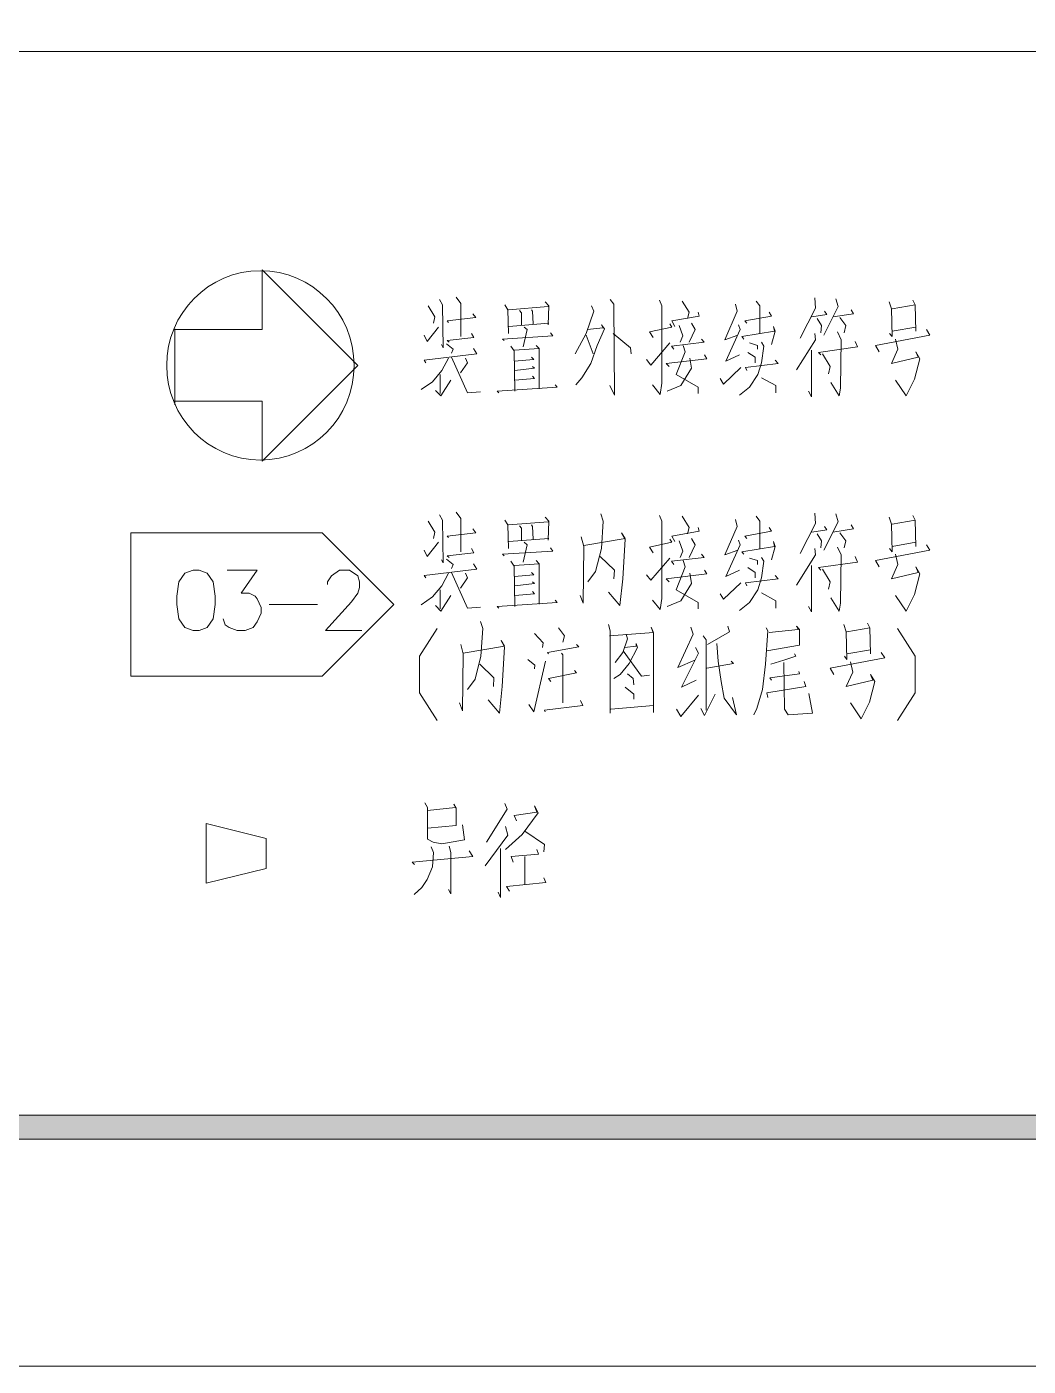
# Model space of a CAD drawing. Header units: millimetres. Extents: x 0 to 829, y 0 to 586.
# Drawn here: x 95.3 to 136.6, y 0 to 55.2 of the extents above; entities that cross this region are included whole.
import ezdxf

# ---------------------------------------------------------------- set-up
doc = ezdxf.new("R2010")
doc.units = ezdxf.units.MM

msp = doc.modelspace()

# ---------------------------------------------------------------- hatches: boundary and pattern name
h = msp.add_hatch(color=0)
h.dxf.hatch_style = 2
h.paths.add_polyline_path([(24.154694, 9.36625), (25.142472, 10.3505), (818.80075, 10.3505), (819.788528, 9.36625)])

# ---------------------------------------------------------------- linework, layer by layer
at = {"color": 0, "lineweight": 0}
for points in [[(0, 0), (0, 585.632278), (829.154778, 585.632278), (829.154778, 0)], [(101.473, 31.397222), (101.473, 31.75), (101.557667, 32.342667), (101.804611, 32.698972), (102.136222, 32.815389), (102.383167, 32.815389), (102.714778, 32.698972), (102.96525, 32.342667), (103.046389, 31.75), (103.046389, 31.397222), (102.96525, 30.804556), (102.714778, 30.451778), (102.383167, 30.331833), (102.136222, 30.331833), (101.804611, 30.451778), (101.557667, 30.804556)], [(24.154694, 9.36625), (25.142472, 10.3505), (818.80075, 10.3505), (819.788528, 9.36625)]]:
    msp.add_lwpolyline(points, close=True, dxfattribs=at)
for points in [[(336.024361, 54.19725), (24.648583, 54.19725)], [(108.937778, 41.260889), (104.993722, 45.201417)], [(104.993722, 45.201417), (104.993722, 42.739028)], [(112.10925, 43.261139), (111.837611, 43.716222)], [(112.42675, 43.7515), (112.303278, 43.977278)], [(112.42675, 43.7515), (112.451444, 41.987611), (112.377361, 42.118139)], [(113.185222, 43.815), (112.987667, 44.076056)], [(113.185222, 43.815), (113.185222, 42.446222)], [(115.114917, 43.553944), (114.994972, 43.7515)], [(116.780028, 43.684472), (115.139611, 43.553944)], [(116.656556, 43.882028), (116.804722, 43.716222), (116.780028, 42.933056)], [(118.660333, 43.490444), (118.565083, 43.716222)], [(119.492889, 43.78325), (119.517583, 40.033222), (119.323556, 40.424806)], [(119.492889, 43.78325), (119.344722, 43.977278)], [(121.4755, 43.716222), (121.4755, 40.523583), (121.401417, 40.064972), (121.083917, 40.456556)], [(121.4755, 43.716222), (121.376722, 43.945528)], [(122.597333, 43.455167), (122.304528, 43.913778)], [(124.579944, 43.490444), (124.505861, 43.78325)], [(125.50775, 43.716222), (125.363111, 43.913778)], [(125.50775, 43.716222), (125.50775, 42.57675)], [(127.807861, 43.620972), (127.783167, 44.044306)], [(128.735667, 43.684472), (128.150056, 42.509722)], [(128.735667, 43.684472), (128.640417, 44.009028)], [(130.937, 43.585694), (130.838222, 43.882028)], [(131.914194, 43.7515), (131.818944, 43.945528), (131.914194, 43.7515), (131.938889, 42.675528), (131.938889, 42.837806), (130.961694, 42.675528)], [(131.914194, 43.7515), (130.961694, 43.585694)], [(112.10925, 43.261139), (112.059861, 43.000083)], [(112.670167, 43.031833), (112.620778, 43.098861), (113.795528, 43.229389), (113.672056, 43.391667)], [(115.114917, 43.553944), (115.139611, 42.57675)], [(115.679361, 43.423417), (115.605278, 43.522194)], [(115.679361, 43.423417), (115.679361, 42.933056)], [(116.095639, 43.553944), (116.1415, 43.490444), (116.166194, 42.968333)], [(118.660333, 43.490444), (118.342833, 42.57675), (117.901861, 41.730083)], [(122.011722, 42.869556), (121.88825, 43.098861), (123.013611, 43.292889), (122.964222, 43.455167)], [(122.597333, 43.455167), (122.526778, 43.194111)], [(124.579944, 43.490444), (124.064889, 42.315694), (124.604639, 42.509722)], [(124.971528, 43.000083), (124.897444, 43.098861), (125.998111, 43.292889), (125.899333, 43.455167)], [(127.807861, 43.620972), (127.172861, 42.379194)], [(128.273528, 43.359917), (127.659694, 43.261139)], [(128.051278, 42.901306), (127.881944, 43.194111)], [(128.273528, 43.359917), (128.17475, 43.490444)], [(128.516944, 43.261139), (129.370667, 43.391667), (129.275417, 43.553944)], [(128.80975, 43.229389), (129.053167, 42.901306), (128.982611, 42.6085)], [(130.937, 43.585694), (130.961694, 42.446222), (130.862917, 42.57675)], [(104.993722, 42.739028), (101.338944, 42.739028)], [(101.391861, 42.763722), (101.391861, 39.634583)], [(111.79175, 42.248667), (112.253889, 42.837806)], [(112.694861, 42.216917), (112.620778, 42.283944), (113.721444, 42.414472), (113.622667, 42.57675)], [(114.970278, 42.283944), (114.896194, 42.347444), (116.974056, 42.477972), (116.875278, 42.6085)], [(116.804722, 43.000083), (115.164306, 42.869556)], [(115.799306, 42.837806), (115.922778, 42.739028), (115.749917, 42.022889)], [(118.392222, 42.739028), (119.051917, 42.806056), (118.977833, 42.933056), (119.101306, 42.770778), (118.8085, 42.086389), (118.540389, 41.3385), (118.1735, 40.749361), (117.926556, 40.456556)], [(119.468194, 42.57675), (120.177278, 41.987611), (120.201972, 41.730083)], [(120.960444, 42.64025), (121.88825, 42.837806), (121.793, 42.968333)], [(120.960444, 42.64025), (121.108611, 42.414472)], [(122.329222, 42.477972), (122.184583, 42.901306)], [(122.844278, 42.739028), (122.597333, 42.216917)], [(122.844278, 42.739028), (122.696111, 43.000083)], [(124.703417, 42.739028), (124.114278, 41.43375), (124.678722, 41.694806)], [(124.703417, 42.739028), (124.629333, 42.933056)], [(124.848056, 42.347444), (124.773972, 42.446222), (126.121583, 42.675528), (126.072194, 42.869556), (126.14275, 42.675528), (125.998111, 42.118139)], [(127.807861, 42.315694), (127.783167, 42.57675)], [(128.051278, 42.901306), (128.026583, 42.6085)], [(128.859139, 42.315694), (128.710972, 42.64025)], [(130.425472, 41.825333), (130.277306, 42.086389), (132.528028, 42.509722), (132.379861, 42.739028)], [(111.79175, 42.248667), (111.668278, 42.509722)], [(112.867722, 41.924111), (112.596083, 42.153417)], [(115.386556, 41.857083), (115.238389, 42.054639)], [(116.289667, 42.086389), (116.413139, 41.955861), (116.413139, 40.294278)], [(118.635639, 41.730083), (118.342833, 42.509722)], [(121.009833, 41.271472), (121.793, 42.185167)], [(121.962333, 41.924111), (121.863556, 42.054639), (123.211167, 42.216917), (123.112389, 42.347444)], [(122.329222, 42.477972), (122.230444, 42.216917)], [(122.428, 41.825333), (122.353917, 42.086389)], [(125.680611, 42.054639), (125.581833, 41.37025), (125.433667, 40.879889), (125.091472, 40.357778), (124.678722, 40.033222)], [(125.4125, 42.086389), (125.091472, 42.185167)], [(125.4125, 42.086389), (125.4125, 41.924111)], [(125.680611, 42.054639), (125.581833, 42.216917)], [(127.807861, 42.315694), (127.024694, 41.077444)], [(128.026583, 41.694806), (127.931333, 41.793583), (129.543528, 42.022889), (129.44475, 42.248667)], [(128.859139, 42.315694), (128.834444, 40.326028), (128.785056, 40.001472), (128.442861, 40.555333)], [(131.109861, 42.347444), (131.205111, 41.924111), (130.937, 41.3385), (132.037667, 41.599556), (131.938889, 41.825333), (132.11175, 41.532528), (131.8895, 40.685861), (131.547306, 40.001472), (131.109861, 40.654111)], [(111.742361, 41.37025), (111.668278, 41.469028), (113.844917, 41.730083), (113.69675, 41.955861)], [(112.402056, 41.042167), (112.670167, 41.564278)], [(112.867722, 41.924111), (112.793639, 41.761833)], [(113.453333, 40.132), (112.793639, 41.599556)], [(113.453333, 41.37025), (113.37925, 41.564278)], [(116.413139, 41.955861), (115.386556, 41.892361)], [(115.386556, 41.857083), (115.407722, 40.1955)], [(116.190889, 41.500778), (115.386556, 41.43375)], [(116.095639, 41.599556), (116.190889, 41.500778)], [(121.009833, 41.271472), (120.836972, 41.500778)], [(121.644833, 41.3385), (123.331111, 41.532528), (123.235861, 41.694806)], [(122.622028, 41.564278), (122.696111, 41.140944), (122.255139, 40.424806), (121.694222, 40.1955)], [(122.428, 41.825333), (122.061111, 40.879889), (122.964222, 40.357778), (122.964222, 40.096722)], [(124.971528, 41.042167), (124.922139, 41.172694), (126.266222, 41.3385), (126.14275, 41.469028)], [(125.313722, 41.599556), (125.020917, 41.793583)], [(125.313722, 41.599556), (125.313722, 41.37025)], [(127.635, 41.892361), (127.635, 39.966194), (127.515056, 40.1955)], [(128.100667, 41.730083), (128.418167, 41.207972), (128.344083, 40.911639)], [(108.937778, 41.260889), (104.993722, 37.316833)], [(112.402056, 41.042167), (112.010472, 40.587083), (111.544806, 40.262528)], [(112.327972, 40.879889), (112.327972, 40.096722)], [(113.453333, 41.37025), (113.160528, 40.946917)], [(116.215583, 41.140944), (115.407722, 41.042167)], [(116.1415, 41.207972), (116.215583, 41.140944)], [(121.644833, 41.3385), (121.768306, 41.207972)], [(123.870861, 40.717611), (124.0155, 40.488306), (124.724583, 41.172694)], [(112.352667, 40.001472), (112.768944, 40.654111)], [(114.673944, 40.1955), (117.146917, 40.357778), (117.072833, 40.456556)], [(116.215583, 40.717611), (115.407722, 40.654111)], [(116.215583, 40.717611), (116.1415, 40.816389)], [(125.581833, 40.749361), (126.167444, 40.424806), (126.167444, 40.132)], [(104.993722, 39.779222), (101.338944, 39.779222)], [(104.993722, 37.316833), (104.993722, 39.779222)], [(112.352667, 40.001472), (112.133944, 40.22725)], [(113.453333, 40.132), (113.989556, 40.16375)], [(114.673944, 40.1955), (114.748028, 40.132)], [(112.10925, 34.388778), (111.837611, 34.843861)], [(112.42675, 34.875611), (112.303278, 35.104917)], [(112.42675, 34.875611), (112.451444, 33.11525), (112.377361, 33.245778)], [(113.185222, 34.942639), (112.987667, 35.203694)], [(113.185222, 34.942639), (113.185222, 33.573861)], [(115.114917, 34.681583), (114.994972, 34.875611)], [(116.780028, 34.812111), (115.139611, 34.681583)], [(116.656556, 35.006139), (116.804722, 34.843861), (116.780028, 34.060694)], [(119.051917, 34.843861), (118.977833, 33.704389), (118.734417, 32.758944), (118.416917, 32.332083)], [(119.051917, 34.843861), (118.956667, 35.136667)], [(121.4755, 34.843861), (121.4755, 31.647694), (121.401417, 31.192611), (121.083917, 31.584194)], [(121.4755, 34.843861), (121.376722, 35.073167)], [(122.597333, 34.582806), (122.304528, 35.041417)], [(124.579944, 34.614556), (124.505861, 34.910889)], [(125.50775, 34.843861), (125.363111, 35.041417)], [(125.50775, 34.843861), (125.50775, 33.704389)], [(127.807861, 34.745083), (127.783167, 35.168417)], [(128.735667, 34.812111), (128.150056, 33.637361)], [(128.735667, 34.812111), (128.640417, 35.136667)], [(130.937, 34.713333), (130.838222, 35.006139)], [(131.914194, 34.875611), (131.818944, 35.073167), (131.914194, 34.875611), (131.938889, 33.799639), (131.938889, 33.965444), (130.961694, 33.799639)], [(131.914194, 34.875611), (130.961694, 34.713333)], [(107.459639, 34.357028), (99.571528, 34.357028)], [(99.571528, 28.440944), (99.571528, 34.357028)], [(110.415917, 31.40075), (107.459639, 34.357028)], [(112.10925, 34.388778), (112.059861, 34.127722)], [(112.670167, 34.159472), (112.620778, 34.222972), (113.795528, 34.3535), (113.672056, 34.519306)], [(115.114917, 34.681583), (115.139611, 33.704389)], [(115.679361, 34.551056), (115.605278, 34.649833)], [(115.679361, 34.551056), (115.679361, 34.060694)], [(116.095639, 34.681583), (116.1415, 34.614556), (116.166194, 34.092444)], [(118.247583, 33.834917), (119.958556, 34.127722), (119.810389, 34.3535), (119.958556, 34.092444), (119.859778, 32.462611), (119.736306, 31.354889), (119.274167, 31.90875)], [(122.011722, 33.997194), (121.88825, 34.222972), (123.013611, 34.420528), (122.964222, 34.582806)], [(122.597333, 34.582806), (122.526778, 34.32175)], [(124.579944, 34.614556), (124.064889, 33.443333), (124.604639, 33.637361)], [(124.971528, 34.127722), (124.897444, 34.222972), (125.998111, 34.420528), (125.899333, 34.582806)], [(127.807861, 34.745083), (127.172861, 33.506833)], [(128.273528, 34.484028), (127.659694, 34.388778)], [(128.051278, 34.028944), (127.881944, 34.32175)], [(128.273528, 34.484028), (128.17475, 34.614556)], [(128.516944, 34.388778), (129.370667, 34.519306), (129.275417, 34.681583)], [(128.80975, 34.3535), (129.053167, 34.028944), (128.982611, 33.736139)], [(130.937, 34.713333), (130.961694, 33.573861), (130.862917, 33.704389)], [(111.79175, 33.376306), (112.253889, 33.965444)], [(112.694861, 33.344556), (112.620778, 33.408056), (113.721444, 33.538583), (113.622667, 33.704389)], [(114.970278, 33.408056), (114.896194, 33.475083), (116.974056, 33.605611), (116.875278, 33.736139)], [(116.804722, 34.127722), (115.164306, 33.997194)], [(115.799306, 33.965444), (115.922778, 33.866667), (115.749917, 33.147)], [(118.247583, 33.799639), (118.222889, 31.453667), (118.099417, 31.778222)], [(118.247583, 33.799639), (118.148806, 34.191222)], [(120.960444, 33.767889), (121.88825, 33.965444), (121.793, 34.092444)], [(120.960444, 33.767889), (121.108611, 33.538583)], [(122.329222, 33.605611), (122.184583, 34.028944)], [(122.844278, 33.866667), (122.597333, 33.344556)], [(122.844278, 33.866667), (122.696111, 34.127722)], [(124.703417, 33.866667), (124.114278, 32.561389), (124.678722, 32.822444)], [(124.703417, 33.866667), (124.629333, 34.060694)], [(124.848056, 33.475083), (124.773972, 33.573861), (126.121583, 33.799639), (126.072194, 33.997194), (126.14275, 33.799639), (125.998111, 33.245778)], [(127.807861, 33.443333), (127.783167, 33.704389)], [(128.051278, 34.028944), (128.026583, 33.736139)], [(128.859139, 33.443333), (128.710972, 33.767889)], [(130.425472, 32.952972), (130.277306, 33.214028), (132.528028, 33.637361), (132.379861, 33.866667)], [(111.79175, 33.376306), (111.668278, 33.637361)], [(112.867722, 33.05175), (112.596083, 33.277528)], [(115.386556, 32.984722), (115.238389, 33.182278)], [(116.289667, 33.214028), (116.413139, 33.0835), (116.413139, 31.421917)], [(118.931972, 33.376306), (119.517583, 32.822444), (119.492889, 32.462611)], [(121.009833, 32.399111), (121.793, 33.312806)], [(121.962333, 33.05175), (121.863556, 33.182278), (123.211167, 33.344556), (123.112389, 33.475083)], [(122.329222, 33.605611), (122.230444, 33.344556)], [(122.428, 32.952972), (122.353917, 33.214028)], [(125.680611, 33.182278), (125.581833, 32.497889), (125.433667, 32.007528), (125.091472, 31.485417), (124.678722, 31.160861)], [(125.4125, 33.214028), (125.091472, 33.312806)], [(125.4125, 33.214028), (125.4125, 33.05175)], [(125.680611, 33.182278), (125.581833, 33.344556)], [(127.807861, 33.443333), (127.024694, 32.201556)], [(128.026583, 32.822444), (127.931333, 32.921222), (129.543528, 33.147), (129.44475, 33.376306)], [(128.859139, 33.443333), (128.834444, 31.453667), (128.785056, 31.125583), (128.442861, 31.682972)], [(131.109861, 33.475083), (131.205111, 33.05175), (130.937, 32.462611), (132.037667, 32.723667), (131.938889, 32.952972), (132.11175, 32.660167), (131.8895, 31.8135), (131.547306, 31.125583), (131.109861, 31.778222)], [(103.543806, 32.815389), (104.785583, 32.815389), (104.122361, 31.869944), (104.453972, 31.869944), (104.704444, 31.75), (104.785583, 31.633583), (104.951389, 31.277278), (104.951389, 31.040917), (104.785583, 30.688139), (104.619778, 30.451778), (104.288167, 30.331833), (103.956556, 30.331833), (103.624944, 30.451778), (103.462667, 30.568194), (103.378, 30.804556)], [(107.685417, 32.22625), (107.685417, 32.342667), (107.851222, 32.579028), (108.182833, 32.815389), (108.595583, 32.815389), (108.927194, 32.579028), (109.008333, 32.342667), (109.008333, 32.106306), (108.927194, 31.869944), (108.676722, 31.513639), (107.60075, 30.331833), (109.093, 30.331833)], [(111.742361, 32.497889), (111.668278, 32.593139), (113.844917, 32.854194), (113.69675, 33.0835)], [(112.402056, 32.169806), (112.670167, 32.691917)], [(112.867722, 33.05175), (112.793639, 32.889472)], [(113.453333, 31.256111), (112.793639, 32.723667)], [(113.453333, 32.497889), (113.37925, 32.691917)], [(116.413139, 33.0835), (115.386556, 33.016472)], [(115.386556, 32.984722), (115.407722, 31.323139)], [(116.190889, 32.628417), (115.386556, 32.561389)], [(116.095639, 32.723667), (116.190889, 32.628417)], [(121.009833, 32.399111), (120.836972, 32.628417)], [(121.644833, 32.462611), (123.331111, 32.660167), (123.235861, 32.822444)], [(122.622028, 32.691917), (122.696111, 32.268583), (122.255139, 31.552444), (121.694222, 31.323139)], [(122.428, 32.952972), (122.061111, 32.007528), (122.964222, 31.485417), (122.964222, 31.224361)], [(124.971528, 32.169806), (124.922139, 32.300333), (126.266222, 32.462611), (126.14275, 32.593139)], [(125.313722, 32.723667), (125.020917, 32.921222)], [(125.313722, 32.723667), (125.313722, 32.497889)], [(127.635, 33.016472), (127.635, 31.093833), (127.515056, 31.323139)], [(128.100667, 32.854194), (128.418167, 32.332083), (128.344083, 32.039278)], [(112.402056, 32.169806), (112.010472, 31.714722), (111.544806, 31.386639)], [(113.453333, 32.497889), (113.160528, 32.071028)], [(116.215583, 32.268583), (115.407722, 32.169806)], [(116.1415, 32.332083), (116.215583, 32.268583)], [(121.644833, 32.462611), (121.768306, 32.332083)], [(123.870861, 31.84525), (124.0155, 31.615944), (124.724583, 32.300333)], [(112.327972, 32.007528), (112.327972, 31.224361)], [(112.352667, 31.125583), (112.768944, 31.778222)], [(114.673944, 31.323139), (117.146917, 31.485417), (117.072833, 31.584194)], [(116.215583, 31.84525), (115.407722, 31.778222)], [(116.215583, 31.84525), (116.1415, 31.9405)], [(125.581833, 31.877), (126.167444, 31.552444), (126.167444, 31.256111)], [(105.283, 31.397222), (107.269139, 31.397222)], [(110.415917, 31.40075), (107.459639, 28.440944)], [(112.352667, 31.125583), (112.133944, 31.354889)], [(113.453333, 31.256111), (113.989556, 31.291389)], [(114.673944, 31.323139), (114.748028, 31.256111)], [(112.2045, 30.409444), (111.477778, 29.266444), (111.477778, 27.767139), (112.2045, 26.624139)], [(114.084806, 30.405917), (114.010722, 29.266444), (113.767306, 28.321), (113.449806, 27.897667)], [(114.084806, 30.405917), (113.986028, 30.70225)], [(117.457361, 30.113111), (117.213944, 30.441194)], [(119.341194, 30.310667), (119.267111, 30.571722)], [(119.3165, 30.113111), (121.12625, 30.243639), (121.027472, 30.472944), (121.12625, 30.211889), (121.12625, 26.952222), (121.12625, 27.245028), (119.365889, 27.08275)], [(122.766667, 30.180139), (122.667889, 30.472944)], [(124.255389, 30.275389), (124.184833, 30.504694)], [(125.846417, 30.310667), (125.772333, 30.441194)], [(125.895806, 30.243639), (127.091722, 30.374167), (127.021167, 30.504694), (127.141111, 30.374167), (127.141111, 29.721528), (125.797028, 29.49575)], [(129.074333, 30.275389), (128.975556, 30.571722)], [(130.051528, 30.441194), (129.95275, 30.635222), (130.051528, 30.441194), (130.076222, 29.365222), (130.076222, 29.5275), (129.099028, 29.365222)], [(130.051528, 30.441194), (129.099028, 30.275389)], [(131.191, 26.624139), (131.92125, 27.767139), (131.92125, 29.266444), (131.191, 30.409444)], [(113.276944, 29.396972), (114.987917, 29.689778), (114.843278, 29.919083), (114.987917, 29.658028), (114.889139, 28.028194), (114.769194, 26.916944), (114.303528, 27.474333)], [(116.212056, 30.211889), (116.578944, 29.820306), (116.55425, 29.626278)], [(117.457361, 30.113111), (117.386806, 29.852056)], [(119.341194, 30.310667), (119.341194, 26.916944)], [(120.050278, 29.982583), (119.85625, 29.428722), (119.53875, 29.005389)], [(120.050278, 29.982583), (120.000889, 30.180139)], [(122.766667, 30.180139), (122.128139, 28.811361), (122.837222, 29.104167)], [(123.302889, 29.950833), (123.179417, 30.113111)], [(123.302889, 29.950833), (123.302889, 27.047472)], [(124.255389, 30.275389), (123.352278, 29.756806)], [(125.846417, 30.310667), (125.747639, 28.941889), (125.627694, 27.897667), (125.38075, 27.1145), (125.260806, 26.853444)], [(129.074333, 30.275389), (129.099028, 29.135917), (129.00025, 29.266444)], [(113.276944, 29.365222), (113.25225, 27.015722), (113.128778, 27.343806)], [(113.276944, 29.365222), (113.178167, 29.756806)], [(116.797667, 29.365222), (116.748278, 29.428722), (118.0465, 29.658028), (117.947722, 29.756806)], [(117.386806, 29.329944), (117.337417, 29.396972)], [(117.386806, 29.329944), (117.386806, 27.343806)], [(120.417167, 29.689778), (120.417167, 29.788556), (120.466556, 29.626278), (120.124361, 28.973639), (119.757472, 28.515028), (119.489361, 28.35275)], [(120.635889, 28.451528), (119.880944, 29.49575)], [(120.417167, 29.689778), (119.926806, 29.626278)], [(122.985389, 29.396972), (122.276306, 27.992917), (122.886611, 28.28925)], [(122.985389, 29.396972), (122.861917, 29.626278)], [(123.743861, 29.788556), (123.79325, 29.068889), (123.913194, 28.222222), (124.036667, 27.537833), (124.551722, 26.853444), (124.378861, 27.569583)], [(126.996472, 29.266444), (126.506111, 29.104167), (125.969889, 28.941889)], [(126.996472, 29.266444), (126.947083, 29.365222)], [(128.559278, 28.515028), (128.414639, 28.776083), (130.661833, 29.199417), (130.517194, 29.428722)], [(113.961333, 28.941889), (114.546944, 28.3845), (114.525778, 28.028194)], [(116.23675, 28.906611), (115.943944, 29.135917)], [(115.989806, 27.276778), (116.187361, 26.983972), (116.677722, 29.068889)], [(116.23675, 28.906611), (116.212056, 28.744333)], [(124.42825, 28.973639), (123.327583, 28.776083)], [(124.329472, 29.068889), (124.42825, 28.973639)], [(126.506111, 29.005389), (126.530806, 27.08275), (126.678972, 26.853444), (127.680861, 26.916944), (127.532694, 27.735389)], [(129.243667, 29.037139), (129.342444, 28.613806), (129.074333, 28.028194), (130.175, 28.28925), (130.076222, 28.515028), (130.249083, 28.222222), (130.026833, 27.375556), (129.684639, 26.691167), (129.243667, 27.343806)], [(107.459639, 28.440944), (99.571528, 28.440944)], [(116.896444, 28.222222), (116.797667, 28.35275), (117.947722, 28.582056), (117.873639, 28.680833)], [(120.293694, 28.35275), (120.050278, 28.550306)], [(120.293694, 28.35275), (120.318389, 28.091694)], [(120.635889, 28.451528), (120.956917, 28.483278)], [(125.797028, 27.767139), (127.41275, 28.028194), (127.338667, 28.222222)], [(125.994583, 28.28925), (125.9205, 28.3845), (127.141111, 28.550306), (127.116417, 28.645556)], [(119.9515, 27.992917), (120.318389, 27.700111), (120.318389, 27.506083)], [(122.07875, 27.08275), (122.251611, 26.789944), (122.985389, 27.668361)], [(123.084167, 27.1145), (123.228806, 26.821694), (123.669778, 27.700111)], [(125.797028, 27.767139), (125.846417, 27.569583)], [(116.628333, 27.047472), (118.215833, 27.245028), (118.117056, 27.439056)], [(116.628333, 27.047472), (116.653028, 26.983972)], [(111.812917, 23.036389), (111.692972, 23.230417)], [(115.090222, 22.969361), (114.994972, 23.198667)], [(112.962972, 23.036389), (112.888889, 23.166917), (112.987667, 23.001111), (112.987667, 22.284972), (111.812917, 22.186194)], [(111.812917, 23.036389), (111.812917, 21.731111), (112.035167, 21.600583), (112.402056, 21.537083), (113.329861, 21.699361), (113.255778, 22.316722)], [(112.962972, 23.036389), (111.812917, 22.905861)], [(115.090222, 22.969361), (114.2365, 21.600583)], [(115.481806, 22.482528), (115.383028, 22.708306), (116.314361, 22.838833), (116.215583, 23.099889), (116.36375, 22.807083), (115.704056, 21.925139), (115.016139, 21.307778)], [(102.683028, 22.373167), (102.683028, 19.910778)], [(102.683028, 22.373167), (105.148944, 21.759333)], [(115.114917, 21.893389), (115.016139, 22.253222)], [(105.148944, 21.759333), (105.148944, 20.524611)], [(115.114917, 21.893389), (114.187111, 20.623389)], [(116.631861, 21.501806), (115.824, 22.055667)], [(111.276694, 20.686889), (111.177917, 20.785667), (113.672056, 21.014972), (113.527417, 21.24075)], [(112.059861, 21.17725), (112.010472, 20.591639), (111.788222, 20.069528), (111.5695, 19.741444), (111.252, 19.448639)], [(112.059861, 21.17725), (111.961083, 21.406556)], [(112.694861, 21.438306), (112.768944, 21.17725), (112.768944, 19.480389), (112.670167, 19.646194)], [(114.822111, 21.339528), (114.822111, 19.318111), (114.723333, 19.547417)], [(115.263083, 21.014972), (116.388444, 21.110222), (116.314361, 21.307778)], [(115.263083, 21.014972), (115.337167, 20.785667)], [(115.824, 19.840222), (115.824, 21.014972)], [(116.631861, 21.501806), (116.607167, 21.209)], [(105.148944, 20.524611), (102.683028, 19.910778)], [(115.065528, 19.773194), (116.68125, 19.939), (116.607167, 20.133028)], [(115.065528, 19.773194), (115.189, 19.579167)]]:
    msp.add_lwpolyline(points, dxfattribs=at)
msp.add_ellipse((104.914347, 41.259125), major_axis=(0, 3.903486), ratio=0.990059, start_param=0, end_param=6.283185, dxfattribs=at)

doc.saveas('drawing.dxf')
